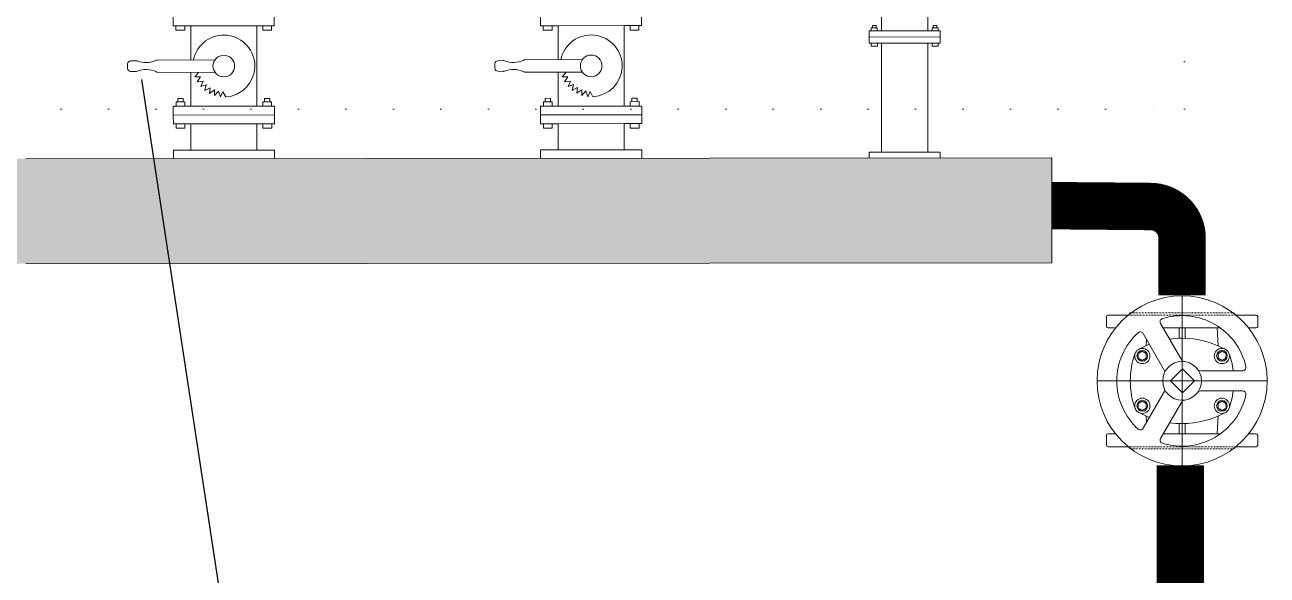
# Model space of a CAD drawing. Extents: x -6531732 to 89637, y -8915 to 32458.
# Drawn here: x 13643 to 15608, y 17277 to 18148 of the extents above; entities that cross this region are included whole.
import ezdxf

# ---------------------------------------------------------------- set-up
doc = ezdxf.new("R2010")
doc.units = 0
doc.linetypes.add('ACAD_ISO07W100', pattern=[3, 0, -3])
doc.linetypes.add('HIDDEN', pattern=[0.2, 0.1, -0.1])
for name, color, linetype, lineweight in [('Axe', 4, 'Continuous', 13), ('SAN-MC-Circuit_Informatii', 83, 'ACAD_ISO07W100', 25), ('SAN-MC-HIDRANT', 1, 'HE_LINE', 25), ('SAN-MC-VALVE', 7, 'Continuous', 5)]:
    doc.layers.add(name, color=color, linetype=linetype, lineweight=lineweight)
doc.layers.add('SAN-MC-TEXT', color=7, linetype='Continuous')
doc.styles.get("Standard").update_dxf_attribs({"font": 'arial.ttf'})
doc.linetypes.add('HE_LINE', pattern='A,300,-250,["HE",Standard,S=0.5,R=0,X=-100.5,Y=-30.5],-100', length=650)

# ---------------------------------------------------------------- blocks, each defined once
blk = doc.blocks.new('vana fata')
for p, q in [((-100, 85.1), (-100, 72)), ((-98, 87.1), (-71.3, 87.1)), ((71.3, 87.1), (98, 87.1)), ((100, 85.1), (100, 72)), ((-98, 70), (-88, 70)), ((-50.5, 70), (25.1, 70)), ((-47.6, 46.5), (-46.5, 70)), ((-4.1, 70), (-4.1, 56.8)), ((28.5, 76.1), (0.5, 27.6)), ((3.7, 70), (3.7, 56.8)), ((88, 70), (98, 70)), ((51.6, 62.7), (23.6, 14.3)), ((47.6, 46.5), (47.2, 55.2)), ((-52.8, 39.2), (-58.1, 36.1)), ((-58.1, 36.1), (-58, 30)), ((-47.5, 36.1), (-52.8, 39.2)), ((-47.5, 30.1), (-47.5, 36.1)), ((47.5, 36.1), (52.8, 39.2)), ((47.5, 30.1), (47.5, 36.1)), ((52.8, 39.2), (58.1, 36.1)), ((58.1, 36.1), (58, 30)), ((-58, 30), (-52.8, 27)), ((-52.8, 27), (-47.5, 30.1)), ((52.8, 27), (47.5, 30.1)), ((58, 30), (52.8, 27)), ((-80.1, 13.3), (-24.2, 13.3)), ((-0.6, 15.9), (-16.5, 0)), ((-16.5, 0), (-0.6, -15.9)), ((15.4, 0), (-0.6, 15.9)), ((-0.6, -15.9), (15.4, 0)), ((-80.1, -13.3), (-24.2, -13.3)), ((51.6, -62.7), (23.6, -14.3)), ((-58.1, -36.1), (-58, -30)), ((-58, -30), (-52.8, -27)), ((-52.8, -27), (-47.5, -30.1)), ((-47.5, -30.1), (-47.5, -36.1)), ((28.5, -76.1), (0.5, -27.6)), ((52.8, -27), (47.5, -30.1)), ((47.5, -30.1), (47.5, -36.1)), ((58, -30), (52.8, -27)), ((58.1, -36.1), (58, -30)), ((-52.8, -39.2), (-58.1, -36.1)), ((-47.5, -36.1), (-52.8, -39.2)), ((-47.6, -46.5), (-46.5, -70)), ((47.6, -46.5), (47.2, -55.2)), ((47.5, -36.1), (52.8, -39.2)), ((52.8, -39.2), (58.1, -36.1)), ((-4.1, -70), (-4.1, -56.8)), ((3.7, -70), (3.7, -56.8)), ((-100, -85.1), (-100, -72)), ((-98, -70), (-88, -70)), ((-50.5, -70), (25.1, -70)), ((88, -70), (98, -70)), ((100, -85.1), (100, -72)), ((-98, -87.1), (-71.3, -87.1)), ((71.3, -87.1), (98, -87.1))]:
    blk.add_line(p, q)
at = {"linetype": 'HIDDEN', "ltscale": 10}
for p, q in [((-71.3, 87.1), (71.3, 87.1)), ((69, 90), (-69, 90)), ((-71.3, -87.1), (71.3, -87.1)), ((69, -90), (-69, -90))]:
    blk.add_line(p, q, dxfattribs=at)
for centre, radius in [((0, 0), 112.5), ((-52.6, 32.9), 10.1), ((-52.7, 33.1), 7.08), ((52.6, 32.9), 10.1), ((52.7, 33.1), 7.08), ((0, 0), 25.7), ((-52.6, -32.9), 10.1), ((-52.7, -33.1), 7.08), ((52.6, -32.9), 10.1), ((52.7, -33.1), 7.08)]:
    blk.add_circle(centre, radius)
for centre, radius, start, end in [((-98, 85.1), 2, 90, 180), ((0, 0), 86.4, 72.3997, 167.6003), ((-72, 90.1), 3.01, 270.0001, 358.6389), ((24.8, 78.2), 4.3, 329.9996, 72.3997), ((72, 90.1), 3.01, 181.3623, 270), ((98, 85.1), 2, 0, 90), ((-98, 72), 2, 180, 270), ((98, 72), 2, 270, 0), ((0.9, -64.9), 121.5, 90.4279, 119.0539), ((-0.9, -64.9), 121.5, 81.7133, 89.5721), ((55.3, 60.6), 4.3, 47.5996, 149.9995), ((0, 0), 86.4, 312.4002, 47.5996), ((36.7, -0.1), 105.3, 159.0046, 172.6773), ((-0.9, -64.9), 121.5, 60.9461, 68.6701), ((-36.7, -0.1), 105.3, 0.0567, 20.9954), ((-80.1, 17.6), 4.3, 167.6003, 270), ((-3.3, 29.8), 4.35, 265.6675, 330), ((-24.2, 17.7), 4.35, 270, 334.3326), ((27.4, 12.1), 4.35, 150, 214.3326), ((-80.1, -17.6), 4.3, 90, 192.4001), ((36.7, 0.1), 105.3, 187.3228, 200.9954), ((-24.2, -17.7), 4.35, 25.6674, 90), ((27.4, -12.1), 4.35, 145.6674, 210), ((-36.7, 0.1), 105.3, 339.0046, 359.9433), ((0, 0), 86.4, 192.4001, 287.6001), ((-3.3, -29.8), 4.35, 30, 94.3326), ((0.9, 64.9), 121.5, 240.9461, 269.5721), ((-0.9, 64.9), 121.5, 291.3299, 299.0539), ((-0.9, 64.9), 121.5, 270.4279, 278.2867), ((55.3, -60.6), 4.3, 210.0006, 312.4002), ((-98, -72), 2, 90, 180), ((24.8, -78.2), 4.3, 287.6001, 30.0001), ((98, -72), 2, 0, 90), ((-98, -85.1), 2, 180, 270), ((-72, -90.1), 3.01, 1.3611, 89.9999), ((72, -90.1), 3.01, 90, 178.6377), ((98, -85.1), 2, 270, 0)]:
    blk.add_arc(centre, radius, start, end)
at = {"layer": 'Axe'}
for p, q in [((0, -112.5), (0, 112.5)), ((-112.5, 0), (112.5, 0))]:
    blk.add_line(p, q, dxfattribs=at)
blk = doc.blocks.new('A$Cb37f46ee')
h = blk.add_hatch(color=1)
h.dxf.hatch_style = 1
h.set_gradient(color1=(255, 0, 0), one_color=1, tint=1)
edge = h.paths.add_edge_path()
edge.add_line((2334.3, 1.8), (2334.3, 167.9))
edge.add_line((2334.3, 167.9), (0, 166.1))
edge.add_line((0, 166.1), (0, 0))
edge.add_line((0, 0), (2334.3, 1.8))
at = {"layer": 'SAN-MC-VALVE'}
for p, q in [((2138.1, 458.1), (2138.2, 369.1)), ((2065.1, 406.7), (2065.1, 369)), ((944.6, 376.9), (944.6, 390.8)), ((972.4, 377), (944.6, 376.9)), ((948.9, 376.9), (948.9, 370)), ((962.8, 370), (962.8, 377)), ((972.4, 377), (1076.7, 377.1)), ((972.4, 377), (972.5, 323.2)), ((1076.7, 377.1), (1104.5, 377.1)), ((1076.7, 377.1), (1076.9, 249.8)), ((1086.3, 370.1), (1086.3, 377.1)), ((1100.2, 377.1), (1100.2, 370.2)), ((1104.5, 377.1), (1104.5, 391)), ((1525.6, 377.2), (1525.6, 391.1)), ((1553.4, 377.2), (1525.6, 377.2)), ((1530, 377.2), (1530, 370.2)), ((1543.9, 370.2), (1543.9, 377.2)), ((1553.4, 377.2), (1657.8, 377.3)), ((1553.4, 377.2), (1553.5, 323.4)), ((1657.8, 377.3), (1685.6, 377.4)), ((1657.8, 377.3), (1657.9, 250.1)), ((1667.3, 370.4), (1667.3, 377.3)), ((1681.2, 377.3), (1681.3, 370.4)), ((1685.6, 377.4), (1685.6, 391.3)), ((2048.7, 373.8), (2058.4, 373.9)), ((2048.7, 369), (2048.7, 373.8)), ((2050.6, 373.9), (2050.6, 377.6)), ((2056.5, 377.6), (2050.6, 377.6)), ((2056.5, 373.9), (2056.5, 377.6)), ((2058.4, 373.9), (2058.4, 369)), ((2154.6, 374), (2144.9, 374)), ((2144.9, 374), (2144.9, 369.1)), ((2146.8, 374), (2146.8, 377.7)), ((2152.6, 377.7), (2146.8, 377.7)), ((2152.6, 374), (2152.6, 377.7)), ((2154.6, 369.1), (2154.6, 374)), ((948.9, 370), (962.8, 370)), ((1100.2, 370.2), (1086.3, 370.1)), ((1530, 370.2), (1543.9, 370.2)), ((1681.3, 370.4), (1667.3, 370.4)), ((2065.1, 369), (2045.7, 369)), ((2045.7, 369), (2045.7, 359.2)), ((2157.6, 359.4), (2045.7, 359.2)), ((2157.6, 359.4), (2045.7, 359.2)), ((2045.7, 349.5), (2045.7, 359.2)), ((2065.1, 369), (2138.2, 369.1)), ((2138.2, 369.1), (2157.6, 369.1)), ((2157.6, 369.1), (2157.6, 359.4)), ((2157.7, 349.6), (2157.6, 359.4)), ((2065.2, 349.5), (2045.7, 349.5)), ((2048.7, 349.5), (2048.7, 344.6)), ((2048.7, 344.6), (2058.5, 344.6)), ((2058.5, 344.6), (2058.5, 349.5)), ((2065.2, 349.5), (2138.2, 349.6)), ((2065.2, 177), (2065.2, 349.5)), ((2138.2, 177.1), (2138.2, 349.6)), ((2138.2, 349.6), (2157.7, 349.6)), ((2144.9, 344.7), (2144.9, 349.6)), ((2154.6, 344.8), (2144.9, 344.7)), ((2154.6, 349.6), (2154.6, 344.8)), ((872.5, 316.9), (872.5, 313.2)), ((872.5, 316.9), (872.5, 313.2)), ((885.7, 321.8), (877, 321.5)), ((1010.7, 323.3), (919.9, 322.9)), ((1453.5, 317.1), (1453.5, 313.5)), ((1466.8, 322.1), (1458, 321.8)), ((1591.8, 323.6), (1501, 323.1)), ((872.5, 309.6), (872.5, 313.2)), ((872.5, 309.6), (872.5, 313.2)), ((885.8, 304.7), (877, 304.9)), ((1010.7, 303.4), (919.9, 303.7)), ((972.5, 303.5), (972.5, 249.7)), ((978.7, 296.3), (985.2, 303.5)), ((978.7, 296.3), (987.7, 296.3)), ((987.7, 296.3), (982.5, 288.4)), ((1453.5, 309.8), (1453.5, 313.5)), ((1466.8, 304.9), (1458, 305.2)), ((1591.8, 303.7), (1501, 303.9)), ((1553.5, 303.8), (1553.6, 250)), ((1559.8, 296.5), (1566.2, 303.7)), ((1559.8, 296.5), (1568.7, 296.5)), ((1568.7, 296.5), (1563.6, 288.6)), ((982.5, 288.4), (991.7, 289.5)), ((991.7, 289.5), (988.1, 280.8)), ((988.1, 280.8), (996.8, 283.7)), ((996.8, 283.7), (994.7, 274.6)), ((994.7, 274.6), (1003, 278.9)), ((1003, 278.9), (1002.1, 269.9)), ((1002.1, 269.9), (1009.9, 275.5)), ((1009.9, 275.5), (1010, 266.7)), ((1563.6, 288.6), (1572.8, 289.7)), ((1572.8, 289.7), (1569.1, 281)), ((1569.1, 281), (1577.8, 284)), ((1577.8, 284), (1575.7, 274.9)), ((1575.7, 274.9), (1584, 279.2)), ((1584, 279.2), (1583.1, 270.2)), ((1583.1, 270.2), (1590.9, 275.7)), ((1590.9, 275.7), (1591, 266.9)), ((949.1, 249.7), (949.1, 256.7)), ((949.1, 256.7), (963, 256.7)), ((951.8, 256.7), (951.8, 262)), ((960.2, 262), (951.8, 262)), ((960.2, 256.7), (960.2, 262)), ((963, 256.7), (963, 249.7)), ((1010, 266.7), (1016.1, 273.6)), ((1016.1, 273.6), (1019.4, 264.7)), ((1019.4, 264.7), (1023.2, 272.7)), ((1023.2, 272.7), (1027.6, 264.5)), ((1100.3, 256.8), (1086.4, 256.8)), ((1086.4, 256.8), (1086.4, 249.9)), ((1089.2, 256.8), (1089.2, 262.2)), ((1097.6, 262.2), (1089.2, 262.2)), ((1097.6, 256.8), (1097.6, 262.2)), ((1100.3, 249.9), (1100.3, 256.8)), ((1530.1, 249.9), (1530.1, 256.9)), ((1530.1, 256.9), (1544, 256.9)), ((1541.2, 262.3), (1532.9, 262.2)), ((1532.9, 256.9), (1532.9, 262.2)), ((1541.2, 256.9), (1541.2, 262.3)), ((1544, 256.9), (1544, 250)), ((1591, 266.9), (1597.1, 273.9)), ((1597.1, 273.9), (1600.5, 264.9)), ((1600.5, 264.9), (1604.2, 273)), ((1604.2, 273), (1608.6, 264.8)), ((1681.4, 257.1), (1667.5, 257)), ((1667.5, 257), (1667.5, 250.1)), ((1670.3, 257), (1670.3, 262.4)), ((1678.6, 262.4), (1670.3, 262.4)), ((1678.6, 257.1), (1678.6, 262.4)), ((1681.4, 250.1), (1681.4, 257.1)), ((972.5, 249.7), (944.7, 249.7)), ((944.7, 249.7), (944.7, 235.8)), ((1104.7, 236), (944.7, 235.8)), ((1104.7, 236), (944.7, 235.8)), ((972.5, 249.7), (1076.9, 249.8)), ((1076.9, 249.8), (1104.7, 249.9)), ((1104.7, 249.9), (1104.7, 236)), ((1104.7, 222.1), (1104.7, 236)), ((1553.6, 250), (1525.8, 249.9)), ((1525.8, 249.9), (1525.8, 236)), ((1685.7, 236.2), (1525.8, 236)), ((1685.7, 236.2), (1525.8, 236)), ((1525.8, 222.1), (1525.8, 236)), ((1553.6, 250), (1657.9, 250.1)), ((1657.9, 250.1), (1685.7, 250.1)), ((1685.7, 250.1), (1685.7, 236.2)), ((1685.8, 222.3), (1685.7, 236.2)), ((944.8, 221.9), (944.7, 235.8)), ((972.6, 221.9), (944.8, 221.9)), ((949.1, 221.9), (949.1, 214.9)), ((963, 214.9), (963, 221.9)), ((972.6, 221.9), (1076.9, 222)), ((972.6, 180.4), (972.6, 221.9)), ((1076.9, 222), (1104.7, 222.1)), ((1076.9, 180.5), (1076.9, 222)), ((1086.5, 215.1), (1086.5, 222)), ((1100.4, 222), (1100.4, 215.1)), ((1553.6, 222.1), (1525.8, 222.1)), ((1530.1, 222.1), (1530.1, 215.2)), ((1544, 215.2), (1544, 222.1)), ((1553.6, 222.1), (1657.9, 222.3)), ((1553.7, 180.6), (1553.6, 222.1)), ((1658, 180.7), (1657.9, 222.3)), ((1657.9, 222.3), (1685.8, 222.3)), ((1667.5, 215.3), (1667.5, 222.3)), ((1681.4, 222.3), (1681.4, 215.3)), ((949.1, 214.9), (963, 214.9)), ((1100.4, 215.1), (1086.5, 215.1)), ((1530.1, 215.2), (1544, 215.2)), ((1681.4, 215.3), (1667.5, 215.3)), ((1104.7, 180.5), (944.8, 180.3)), ((944.8, 167), (944.8, 180.3)), ((1104.8, 167.2), (1104.7, 180.5)), ((1685.8, 180.8), (1525.8, 180.6)), ((1525.8, 167.2), (1525.8, 180.6)), ((1685.8, 167.4), (1685.8, 180.8)), ((2157.7, 177.1), (2045.7, 177)), ((2045.7, 167.6), (2045.7, 177)), ((2157.7, 167.7), (2157.7, 177.1)), ((2334.3, 167.9), (711.3, 166.7)), ((2334.3, 1.8), (2334.3, 167.9)), ((711.5, 0.6), (2334.3, 1.8))]:
    blk.add_line(p, q, dxfattribs=at)
at = {"layer": 'SAN-MC-VALVE', "ltscale": 0.004, "extrusion": (0, 0, -1)}
for centre, major_axis, start_param, end_param in [((1024.6, 313.4), (0.4, 49), -1.378313, 3.072459), ((1605.7, 313.6), (0.3, 49), -1.376656, 3.074116)]:
    blk.add_ellipse(centre, major_axis=major_axis, ratio=1, start_param=start_param, end_param=end_param, dxfattribs=at)
at = {"layer": 'SAN-MC-VALVE', "extrusion": (0, 0, -1)}
for centre, major_axis, start_param, end_param in [((877.1, 316.9), (-3.28, 3.28), 5.496745, 7.036103), ((885.9, 317.2), (-3.28, 3.28), 0.752918, 1.175841), ((901.7, 355.7), (-26.1, 26.1), 3.473253, 4.317433), ((920, 318.3), (-3.28, 3.28), 0.33166, 0.780544), ((1024.6, 313.4), (-12.1, 12.1), 2.355499440613631, 8.638684747793217), ((1458.2, 317.1), (3.28, 3.28), 3.925948, 5.465307), ((1466.9, 317.4), (3.28, 3.28), -0.817878, -0.394956), ((1482.8, 355.9), (26.1, 26.1), 1.902456, 2.746637), ((1501, 318.5), (-3.28, 3.28), 0.33166, 0.780544), ((1605.7, 313.6), (12.1, 12.1), 0.784703, 7.067888), ((877.1, 309.6), (3.28, 3.28), 2.38659, 3.925948), ((885.9, 309.3), (3.28, 3.28), 1.964339, 2.38659), ((901.8, 270.9), (-26.1, 26.1), 0.393543, 1.236415), ((919.9, 308.3), (-3.28, 3.28), 3.92976, 4.378008), ((1458.2, 309.8), (-3.28, 3.28), 3.957386, 5.496745), ((1467, 309.6), (3.28, 3.28), 1.964339, 2.38659), ((1482.8, 271.1), (26.1, 26.1), -1.177254, -0.334381), ((1501, 308.6), (3.28, 3.28), 2.358964, 2.807212)]:
    blk.add_ellipse(centre, major_axis=major_axis, ratio=1, start_param=start_param, end_param=end_param, dxfattribs=at)

msp = doc.modelspace()

# ---------------------------------------------------------------- linework, layer by layer
at = {"layer": 'SAN-MC-Circuit_Informatii', "linetype": 'ACAD_ISO07W100', "lineweight": 0, "ltscale": 25}
msp.add_lwpolyline([(12348.6, 18014.1), (15477.3, 18014.1), (15477.3, 18415.9), (15217.5, 18415.8)], dxfattribs=at)
at = {"layer": 'SAN-MC-HIDRANT', "color": 1, "linetype": 'Continuous', "const_width": 75}
msp.add_lwpolyline([(15267.5, 17861.5), (15423.7, 17860.1, -0.414214), (15473.7, 17810.1), (15473.7, 17719.5)], format="xyb", dxfattribs=at)
msp.add_lwpolyline([(15471.1, 15684.7), (15471.1, 17450.4)], dxfattribs=at)
at = {"layer": 'SAN-MC-TEXT'}
msp.add_line((14245.4, 15325.6), (13828.1, 18061.3), dxfattribs=at)

# ---------------------------------------------------------------- block references
msp.add_blockref('A$Cb37f46ee', (12933.2, 17769))
at = {"layer": 'SAN-MC-VALVE', "xscale": -1.195652173945064, "yscale": 1.195652173945064, "zscale": 1.195652173945064}
msp.add_blockref('vana fata', (15473.7, 17584.2), dxfattribs=at)

doc.saveas('drawing.dxf')
